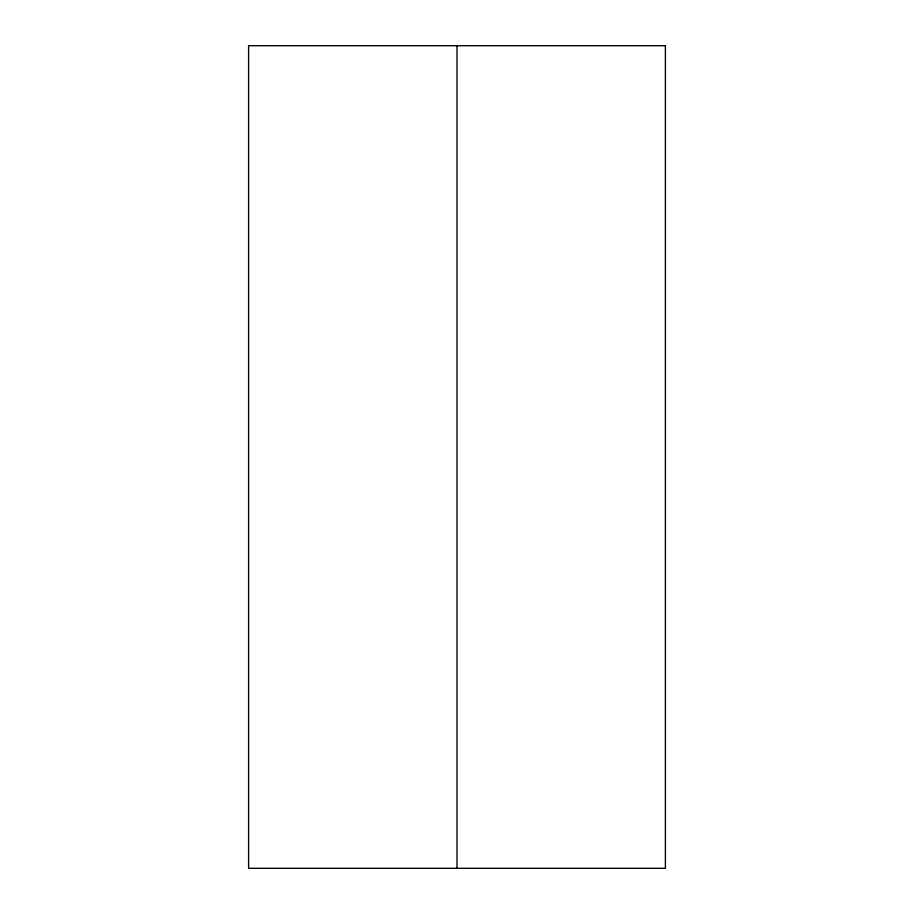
<?xml version="1.0" encoding="UTF-8"?>
<svg xmlns="http://www.w3.org/2000/svg" width="914" height="914" viewBox="0 0 914 914"><rect width="100%" height="100%" fill="white"/><g stroke="black" fill="none" stroke-linecap="round" stroke-linejoin="round"><path stroke-width="1.37" d="M457 45.7L457 868.3M665.392 45.7L248.608 45.7L248.608 868.3L665.392 868.3L665.392 45.7"/></g></svg>
